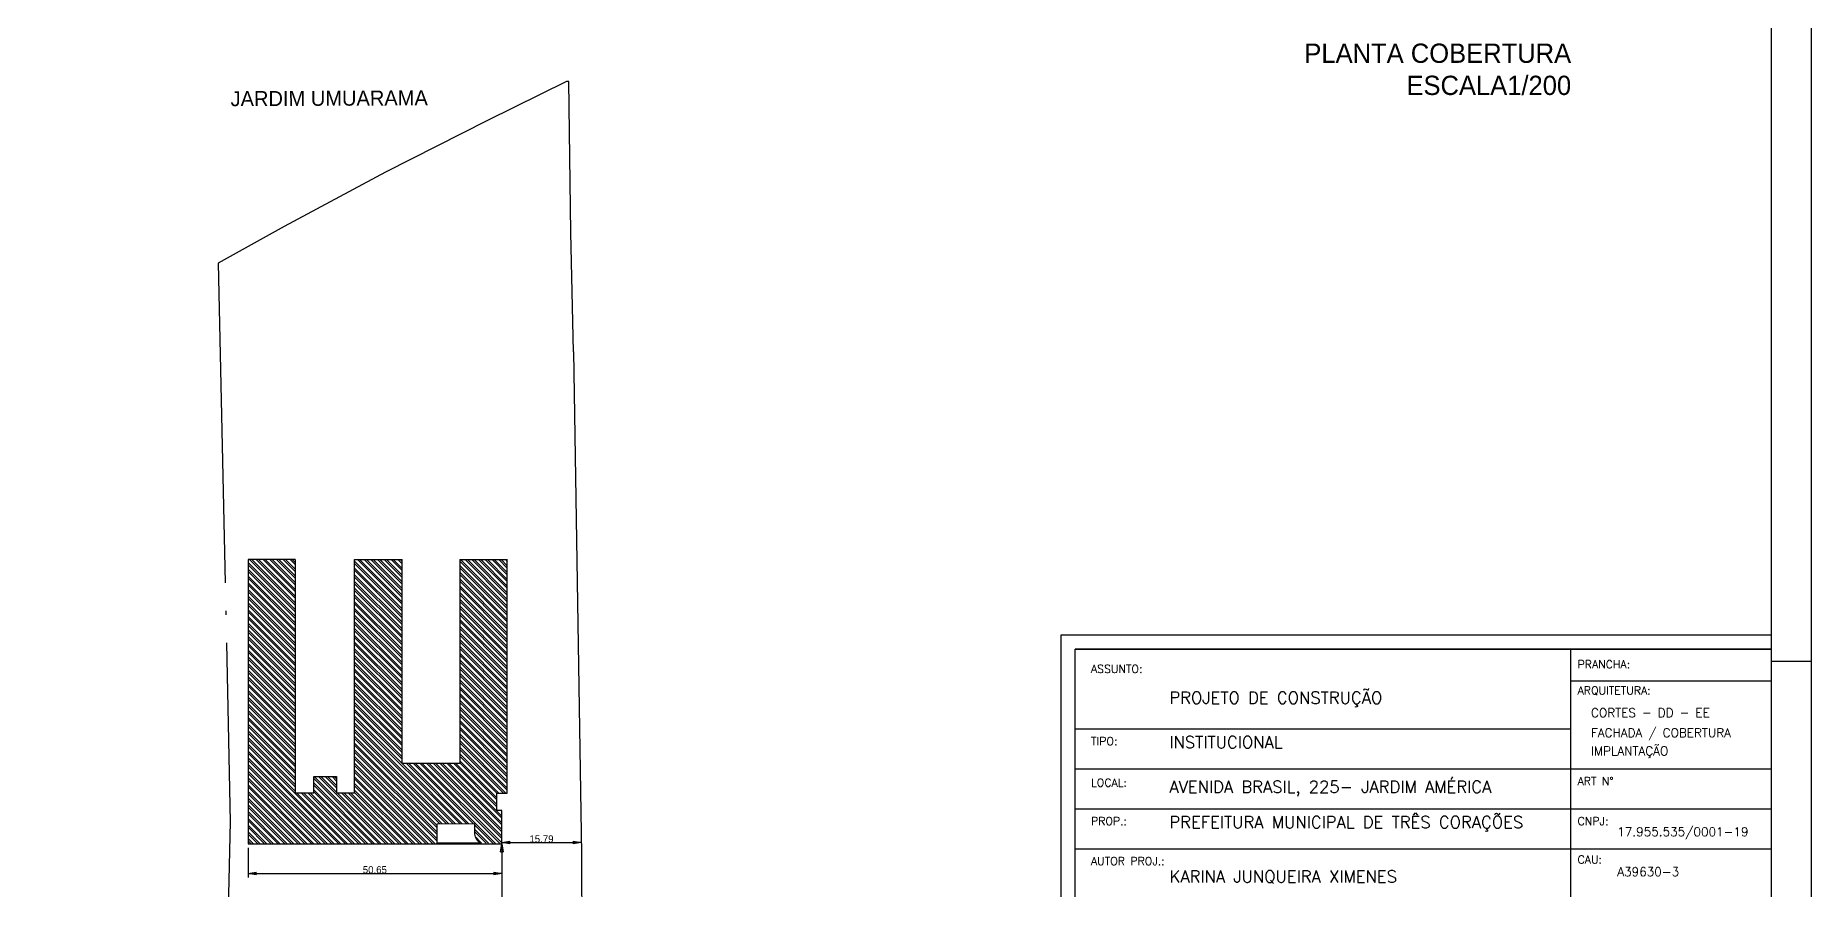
# Model space of a CAD drawing. Header units: inches. Extents: x 1211 to 1586, y 4594 to 4984.
# Drawn here: x 1477.61 to 1522.01, y 4727.15 to 4748.51 of the extents above; entities that cross this region are included whole.
import ezdxf

# ---------------------------------------------------------------- set-up
doc = ezdxf.new("R2010")
doc.units = ezdxf.units.IN
doc.header["$MEASUREMENT"] = 0
doc.linetypes.add('CERCA', pattern=[9.4, 8, -0.7, 0, -0.7])
doc.linetypes.add('CONTINUO', pattern=[0])
for name, color, linetype in [('0.8', 8, 'Continuous'), ('LINHAS', 2, 'Continuous'), ('PLANIMETRIA', 7, 'CONTINUO'), ('S2MARGF', 4, 'Continuous'), ('S2MARGG', 13, 'Continuous'), ('TEXTO', 8, 'Continuous')]:
    doc.layers.add(name, color=color, linetype=linetype)
doc.styles.add('ROMANS', font='romans', dxfattribs={"height": 0.2})
doc.dimstyles.new('UM_1.000000', dxfattribs={"dimtxt": 0.18, "dimasz": 0.2, "dimexe": 0.1, "dimexo": 0.1, "dimgap": 0, "dimtad": 1, "dimtih": 1, "dimtoh": 1, "dimzin": 0, "dimdsep": 46, "dimtxsty": 'Standard', "dimblk": 'CLOSED', "dimblk1": 'CLOSED', "dimblk2": 'CLOSED', "dimcen": 0.09, "dimazin": 2, "dimtfac": 1, "dimtdec": 4, "dimtofl": 0, "dimtmove": 0, "dimatfit": 3, "dimldrblk": 'CLOSED', "dimfxl": 1, "dimtolj": 1, "dimarcsym": 0})

# ---------------------------------------------------------------- blocks, each defined once
blk = doc.blocks.new('_Closed')
at = {"color": 0, "linetype": 'ByBlock', "lineweight": -2}
for p, q in [((-1, 0.166667), (0, 0)), ((-1, 0.166667), (-1, -0.166667)), ((0, 0), (-1, -0.166667)), ((0, 0), (-1, 0))]:
    blk.add_line(p, q, dxfattribs=at)
blk = doc.blocks.new('*D289')
at = {"color": 0, "lineweight": -2, "transparency": 16777216}
for p, q in [((1482.926, 4728.193), (1482.926, 4727.454)), ((1489.266, 4728.193), (1489.266, 4727.454)), ((1483.126, 4727.554), (1489.066, 4727.554))]:
    blk.add_line(p, q, dxfattribs=at)
at = {"layer": 'Defpoints', "color": 0, "transparency": 16777216}
for p in [(1482.926, 4728.293), (1489.266, 4728.293), (1489.266, 4727.554)]:
    blk.add_point(p, dxfattribs=at)
at = {"color": 0, "lineweight": -2, "transparency": 16777216, "xscale": 0.2, "yscale": 0.2, "zscale": 0.2, "rotation": 180}
blk.add_blockref('_Closed', (1482.926, 4727.554), dxfattribs=at)
at = {"color": 0, "lineweight": -2, "transparency": 16777216, "xscale": 0.2, "yscale": 0.2, "zscale": 0.2}
blk.add_blockref('_Closed', (1489.266, 4727.554), dxfattribs=at)
at = {"color": 0, "transparency": 16777216, "insert": (1486.096, 4727.644), "char_height": 0.18, "attachment_point": 5}
blk.add_mtext('\\A1;50.65', dxfattribs=at)
blk = doc.blocks.new('*D290')
at = {"color": 0, "lineweight": -2, "transparency": 16777216}
for p, q in [((1489.266, 4728.393), (1489.266, 4728.424)), ((1489.466, 4728.324), (1491.055, 4728.324))]:
    blk.add_line(p, q, dxfattribs=at)
at = {"layer": 'Defpoints', "color": 0, "transparency": 16777216}
for p in [(1491.255, 4728.324), (1491.255, 4728.324), (1489.266, 4728.293)]:
    blk.add_point(p, dxfattribs=at)
at = {"color": 0, "lineweight": -2, "transparency": 16777216, "xscale": 0.2, "yscale": 0.2, "zscale": 0.2, "rotation": 180}
blk.add_blockref('_Closed', (1489.266, 4728.324), dxfattribs=at)
at = {"color": 0, "lineweight": -2, "transparency": 16777216, "xscale": 0.2, "yscale": 0.2, "zscale": 0.2}
blk.add_blockref('_Closed', (1491.255, 4728.324), dxfattribs=at)
at = {"color": 0, "transparency": 16777216, "insert": (1490.261, 4728.414), "char_height": 0.18, "attachment_point": 5}
blk.add_mtext('\\A1;15.79', dxfattribs=at)
blk = doc.blocks.new('*D291')
at = {"color": 0, "lineweight": -2, "transparency": 16777216}
for p, q in [((1489.266, 4728.093), (1489.266, 4722.39)), ((1489.266, 4716.508), (1489.266, 4722.21)), ((1491.38, 4716.308), (1489.166, 4716.308))]:
    blk.add_line(p, q, dxfattribs=at)
at = {"layer": 'Defpoints', "color": 0, "transparency": 16777216}
for p in [(1489.266, 4728.293), (1489.266, 4716.308), (1491.48, 4716.308)]:
    blk.add_point(p, dxfattribs=at)
at = {"color": 0, "lineweight": -2, "transparency": 16777216, "xscale": 0.2, "yscale": 0.2, "zscale": 0.2}
for p, rotation in [((1489.266, 4728.293), 90), ((1489.266, 4716.308), 270)]:
    blk.add_blockref('_Closed', p, dxfattribs=dict(at, rotation=rotation))
at = {"color": 0, "transparency": 16777216, "insert": (1489.266, 4722.3), "char_height": 0.18, "attachment_point": 5}
blk.add_mtext('\\A1;96.45', dxfattribs=at)

msp = doc.modelspace()

# ---------------------------------------------------------------- linework, layer by layer
for p, q in [((1484.101, 4735.4031), (1482.926, 4735.4031)), ((1485.5885, 4735.4031), (1486.776, 4735.4031)), ((1488.2198, 4735.4031), (1489.4073, 4735.4031))]:
    msp.add_line(p, q)
at = {"linetype": 'Continuous'}
for p, q in [((1482.926, 4735.329), (1484.101, 4734.154)), ((1482.926, 4735.2729), (1484.101, 4734.0979)), ((1482.926, 4735.1606), (1484.101, 4733.9856)), ((1482.926, 4735.1045), (1484.101, 4733.9295)), ((1482.926, 4734.9923), (1484.101, 4733.8173)), ((1482.9642, 4735.4031), (1484.101, 4734.2663)), ((1483.0203, 4735.4031), (1484.101, 4734.3224)), ((1483.1325, 4735.4031), (1484.101, 4734.4347)), ((1483.1887, 4735.4031), (1484.101, 4734.4908)), ((1483.3009, 4735.4031), (1484.101, 4734.603)), ((1483.3571, 4735.4031), (1484.101, 4734.6592)), ((1483.4693, 4735.4031), (1484.101, 4734.7714)), ((1483.5254, 4735.4031), (1484.101, 4734.8275)), ((1483.6377, 4735.4031), (1484.101, 4734.9398)), ((1483.6938, 4735.4031), (1484.101, 4734.9959)), ((1483.8061, 4735.4031), (1484.101, 4735.1082)), ((1483.8622, 4735.4031), (1484.101, 4735.1643)), ((1483.9744, 4735.4031), (1484.101, 4735.2766)), ((1484.0306, 4735.4031), (1484.101, 4735.3327)), ((1485.5885, 4735.3606), (1486.776, 4734.1731)), ((1485.5885, 4735.3045), (1486.776, 4734.117)), ((1485.5885, 4735.1922), (1486.776, 4734.0047)), ((1485.5885, 4735.1361), (1486.776, 4733.9486)), ((1485.5885, 4735.0238), (1486.776, 4733.8363)), ((1485.6582, 4735.4031), (1486.776, 4734.2854)), ((1485.7144, 4735.4031), (1486.776, 4734.3415)), ((1485.8266, 4735.4031), (1486.776, 4734.4537)), ((1485.8828, 4735.4031), (1486.776, 4734.5099)), ((1485.995, 4735.4031), (1486.776, 4734.6221)), ((1486.0511, 4735.4031), (1486.776, 4734.6782)), ((1486.1634, 4735.4031), (1486.776, 4734.7905)), ((1486.2195, 4735.4031), (1486.776, 4734.8466)), ((1486.3318, 4735.4031), (1486.776, 4734.9589)), ((1486.3879, 4735.4031), (1486.776, 4735.015)), ((1486.5001, 4735.4031), (1486.776, 4735.1273)), ((1486.5563, 4735.4031), (1486.776, 4735.1834)), ((1486.6685, 4735.4031), (1486.776, 4735.2956)), ((1486.7247, 4735.4031), (1486.776, 4735.3518)), ((1488.2198, 4735.3673), (1489.4073, 4734.1798)), ((1488.2198, 4735.2551), (1489.4073, 4734.0676)), ((1488.2198, 4735.1989), (1489.4073, 4734.0114)), ((1488.2198, 4735.0867), (1489.4073, 4733.8992)), ((1488.2198, 4735.0305), (1489.4073, 4733.843)), ((1488.2401, 4735.4031), (1489.4073, 4734.2359)), ((1488.3523, 4735.4031), (1489.4073, 4734.3482)), ((1488.4084, 4735.4031), (1489.4073, 4734.4043)), ((1488.5207, 4735.4031), (1489.4073, 4734.5166)), ((1488.5768, 4735.4031), (1489.4073, 4734.5727)), ((1488.6891, 4735.4031), (1489.4073, 4734.6849)), ((1488.7452, 4735.4031), (1489.4073, 4734.7411)), ((1488.8575, 4735.4031), (1489.4073, 4734.8533)), ((1488.9136, 4735.4031), (1489.4073, 4734.9095)), ((1489.0258, 4735.4031), (1489.4073, 4735.0217)), ((1489.082, 4735.4031), (1489.4073, 4735.0778)), ((1489.1942, 4735.4031), (1489.4073, 4735.1901)), ((1489.2503, 4735.4031), (1489.4073, 4735.2462)), ((1489.3626, 4735.4031), (1489.4073, 4735.3585)), ((1482.926, 4734.9361), (1484.101, 4733.7611)), ((1482.926, 4734.8239), (1484.101, 4733.6489)), ((1482.926, 4734.7678), (1484.101, 4733.5928)), ((1482.926, 4734.6555), (1484.101, 4733.4805)), ((1482.926, 4734.5994), (1484.101, 4733.4244)), ((1485.5885, 4734.9677), (1486.776, 4733.7802)), ((1485.5885, 4734.8555), (1486.776, 4733.668)), ((1485.5885, 4734.7993), (1486.776, 4733.6118)), ((1485.5885, 4734.6871), (1486.776, 4733.4996)), ((1485.5885, 4734.631), (1486.776, 4733.4435)), ((1488.2198, 4734.9183), (1489.4073, 4733.7308)), ((1488.2198, 4734.8622), (1489.4073, 4733.6747)), ((1488.2198, 4734.7499), (1489.4073, 4733.5624)), ((1488.2198, 4734.6938), (1489.4073, 4733.5063)), ((1488.2198, 4734.5815), (1489.4073, 4733.394)), ((1482.926, 4734.4871), (1484.101, 4733.3121)), ((1482.926, 4734.431), (1484.101, 4733.256)), ((1482.926, 4734.3187), (1484.101, 4733.1437)), ((1482.926, 4734.2626), (1484.101, 4733.0876)), ((1482.926, 4734.1504), (1484.101, 4732.9754)), ((1485.5885, 4734.5187), (1486.776, 4733.3312)), ((1485.5885, 4734.4626), (1486.776, 4733.2751)), ((1485.5885, 4734.3503), (1486.776, 4733.1628)), ((1485.5885, 4734.2942), (1486.776, 4733.1067)), ((1485.5885, 4734.1819), (1486.776, 4732.9944)), ((1485.5885, 4734.1258), (1486.776, 4732.9383)), ((1488.2198, 4734.5254), (1489.4073, 4733.3379)), ((1488.2198, 4734.4132), (1489.4073, 4733.2257)), ((1488.2198, 4734.357), (1489.4073, 4733.1695)), ((1488.2198, 4734.2448), (1489.4073, 4733.0573)), ((1488.2198, 4734.1886), (1489.4073, 4733.0011)), ((1482.926, 4734.0942), (1484.101, 4732.9192)), ((1482.926, 4733.982), (1484.101, 4732.807)), ((1482.926, 4733.9259), (1484.101, 4732.7509)), ((1482.926, 4733.8136), (1484.101, 4732.6386)), ((1482.926, 4733.7575), (1484.101, 4732.5825)), ((1485.5885, 4734.0136), (1486.776, 4732.8261)), ((1485.5885, 4733.9574), (1486.776, 4732.7699)), ((1485.5885, 4733.8452), (1486.776, 4732.6577)), ((1485.5885, 4733.7891), (1486.776, 4732.6016)), ((1485.5885, 4733.6768), (1486.776, 4732.4893)), ((1488.2198, 4734.0764), (1489.4073, 4732.8889)), ((1488.2198, 4734.0203), (1489.4073, 4732.8328)), ((1488.2198, 4733.908), (1489.4073, 4732.7205)), ((1488.2198, 4733.8519), (1489.4073, 4732.6644)), ((1488.2198, 4733.7396), (1489.4073, 4732.5521)), ((1488.2198, 4733.6835), (1489.4073, 4732.496)), ((1482.926, 4733.6452), (1484.101, 4732.4702)), ((1482.926, 4733.5891), (1484.101, 4732.4141)), ((1482.926, 4733.4769), (1484.101, 4732.3019)), ((1482.926, 4733.4207), (1484.101, 4732.2457)), ((1482.926, 4733.3085), (1484.101, 4732.1335)), ((1482.926, 4733.2523), (1484.101, 4732.0773)), ((1485.5885, 4733.6207), (1486.776, 4732.4332)), ((1485.5885, 4733.5084), (1486.776, 4732.3209)), ((1485.5885, 4733.4523), (1486.776, 4732.2648)), ((1485.5885, 4733.34), (1486.776, 4732.1525)), ((1485.5885, 4733.2839), (1486.776, 4732.0964)), ((1488.2198, 4733.5713), (1489.4073, 4732.3838)), ((1488.2198, 4733.5151), (1489.4073, 4732.3276)), ((1488.2198, 4733.4029), (1489.4073, 4732.2154)), ((1488.2198, 4733.3467), (1489.4073, 4732.1592)), ((1488.2198, 4733.2345), (1489.4073, 4732.047)), ((1482.926, 4733.1401), (1484.101, 4731.9651)), ((1482.926, 4733.084), (1484.101, 4731.909)), ((1482.926, 4732.9717), (1484.101, 4731.7967)), ((1482.926, 4732.9156), (1484.101, 4731.7406)), ((1482.926, 4732.8033), (1484.101, 4731.6283)), ((1485.5885, 4733.1717), (1486.776, 4731.9842)), ((1485.5885, 4733.1155), (1486.776, 4731.928)), ((1485.5885, 4733.0033), (1486.776, 4731.8158)), ((1485.5885, 4732.9472), (1486.776, 4731.7597)), ((1485.5885, 4732.8349), (1486.776, 4731.6474)), ((1485.5885, 4732.7788), (1486.776, 4731.5913)), ((1488.2198, 4733.1784), (1489.4073, 4731.9909)), ((1488.2198, 4733.0661), (1489.4073, 4731.8786)), ((1488.2198, 4733.01), (1489.4073, 4731.8225)), ((1488.2198, 4732.8977), (1489.4073, 4731.7102)), ((1488.2198, 4732.8416), (1489.4073, 4731.6541)), ((1482.926, 4732.7472), (1484.101, 4731.5722)), ((1482.926, 4732.635), (1484.101, 4731.46)), ((1482.926, 4732.5788), (1484.101, 4731.4038)), ((1482.926, 4732.4666), (1484.101, 4731.2916)), ((1482.926, 4732.4104), (1484.101, 4731.2354)), ((1485.5885, 4732.6665), (1486.776, 4731.479)), ((1485.5885, 4732.6104), (1486.776, 4731.4229)), ((1485.5885, 4732.4981), (1486.776, 4731.3106)), ((1485.5885, 4732.442), (1486.776, 4731.2545)), ((1485.5885, 4732.3298), (1486.776, 4731.1423)), ((1488.2198, 4732.7294), (1489.4073, 4731.5419)), ((1488.2198, 4732.6732), (1489.4073, 4731.4857)), ((1488.2198, 4732.561), (1489.4073, 4731.3735)), ((1488.2198, 4732.5048), (1489.4073, 4731.3173)), ((1488.2198, 4732.3926), (1489.4073, 4731.2051)), ((1488.2198, 4732.3365), (1489.4073, 4731.149)), ((1482.926, 4732.2982), (1484.101, 4731.1232)), ((1482.926, 4732.2421), (1484.101, 4731.0671)), ((1482.926, 4732.1298), (1484.101, 4730.9548)), ((1482.926, 4732.0737), (1484.101, 4730.8987)), ((1482.926, 4731.9614), (1484.101, 4730.7864)), ((1482.926, 4731.9053), (1484.101, 4730.7303)), ((1485.5885, 4732.2736), (1486.776, 4731.0861)), ((1485.5885, 4732.1614), (1486.776, 4730.9739)), ((1485.5885, 4732.1053), (1486.776, 4730.9178)), ((1485.5885, 4731.993), (1486.776, 4730.8055)), ((1485.5885, 4731.9369), (1486.776, 4730.7494)), ((1488.2198, 4732.2242), (1489.4073, 4731.0367)), ((1488.2198, 4732.1681), (1489.4073, 4730.9806)), ((1488.2198, 4732.0558), (1489.4073, 4730.8683)), ((1488.2198, 4731.9997), (1489.4073, 4730.8122)), ((1488.2198, 4731.8875), (1489.4073, 4730.7)), ((1482.926, 4731.7931), (1484.101, 4730.6181)), ((1482.926, 4731.7369), (1484.101, 4730.5619)), ((1482.926, 4731.6247), (1484.101, 4730.4497)), ((1482.926, 4731.5685), (1484.101, 4730.3935)), ((1482.926, 4731.4563), (1484.101, 4730.2813)), ((1485.5885, 4731.8246), (1486.776, 4730.6371)), ((1485.5885, 4731.7685), (1486.776, 4730.581)), ((1485.5885, 4731.6562), (1486.776, 4730.4687)), ((1485.5885, 4731.6001), (1486.776, 4730.4126)), ((1485.5885, 4731.4879), (1486.776, 4730.3004)), ((1485.5885, 4731.4317), (1488.2243, 4728.7959)), ((1488.2198, 4731.8313), (1489.4073, 4730.6438)), ((1488.2198, 4731.7191), (1489.4073, 4730.5316)), ((1488.2198, 4731.663), (1489.4073, 4730.4755)), ((1488.2198, 4731.5507), (1489.4073, 4730.3632)), ((1488.2198, 4731.4946), (1489.4073, 4730.3071)), ((1482.926, 4731.4002), (1484.101, 4730.2252)), ((1482.926, 4731.2879), (1484.101, 4730.1129)), ((1482.926, 4731.2318), (1484.101, 4730.0568)), ((1482.926, 4731.1195), (1484.101, 4729.9445)), ((1482.926, 4731.0634), (1484.101, 4729.8884)), ((1485.5885, 4731.3195), (1488.1126, 4728.7954)), ((1485.5885, 4731.2634), (1488.0568, 4728.7951)), ((1485.5885, 4731.1511), (1487.9451, 4728.7946)), ((1485.5885, 4731.095), (1487.8892, 4728.7943)), ((1488.2198, 4731.3823), (1489.4073, 4730.1948)), ((1488.2198, 4731.3262), (1489.4073, 4730.1387)), ((1488.2198, 4731.2139), (1489.4073, 4730.0264)), ((1488.2198, 4731.1578), (1489.4073, 4729.9703)), ((1488.2198, 4731.0456), (1489.4073, 4729.8581)), ((1488.2198, 4730.9894), (1489.4073, 4729.8019)), ((1482.926, 4730.9512), (1484.101, 4729.7762)), ((1482.926, 4730.895), (1484.101, 4729.72)), ((1482.926, 4730.7828), (1484.101, 4729.6078)), ((1482.926, 4730.7266), (1485.3595, 4728.2931)), ((1482.926, 4730.6144), (1485.2473, 4728.2931)), ((1482.926, 4730.5583), (1485.1912, 4728.2931)), ((1485.5885, 4730.9827), (1487.7775, 4728.7938)), ((1485.5885, 4730.9266), (1487.7216, 4728.7935)), ((1485.5885, 4730.8144), (1487.651, 4728.7519)), ((1485.5885, 4730.7582), (1487.651, 4728.6957)), ((1485.5885, 4730.646), (1487.651, 4728.5835)), ((1485.5885, 4730.5898), (1487.651, 4728.5273)), ((1488.2198, 4730.8772), (1489.4073, 4729.6897)), ((1488.2198, 4730.8211), (1489.4073, 4729.6336)), ((1488.2198, 4730.7088), (1489.3667, 4729.5619)), ((1488.2198, 4730.6527), (1489.3106, 4729.5619)), ((1482.926, 4730.446), (1485.0789, 4728.2931)), ((1482.926, 4730.3899), (1485.0228, 4728.2931)), ((1482.926, 4730.2776), (1484.9105, 4728.2931)), ((1482.926, 4730.2215), (1484.8544, 4728.2931)), ((1482.926, 4730.1093), (1484.7421, 4728.2931)), ((1485.5885, 4730.4776), (1487.651, 4728.4151)), ((1485.5885, 4730.4215), (1487.651, 4728.359)), ((1485.5885, 4730.3092), (1487.6046, 4728.2931)), ((1485.5885, 4730.2531), (1487.5485, 4728.2931)), ((1485.5885, 4730.1408), (1487.4362, 4728.2931)), ((1486.777, 4730.2994), (1488.2802, 4728.7962)), ((1486.8893, 4730.2994), (1488.3919, 4728.7967)), ((1486.9454, 4730.2994), (1488.4478, 4728.797)), ((1487.0576, 4730.2994), (1488.5595, 4728.7976)), ((1487.1138, 4730.2994), (1489.113, 4728.3001)), ((1487.226, 4730.2994), (1489.2307, 4728.2948)), ((1487.2821, 4730.2994), (1489.266, 4728.3155)), ((1487.3944, 4730.2994), (1489.266, 4728.4278)), ((1487.4505, 4730.2994), (1489.266, 4728.4839)), ((1487.5628, 4730.2994), (1489.266, 4728.5961)), ((1487.6189, 4730.2994), (1489.266, 4728.6523)), ((1487.7312, 4730.2994), (1489.266, 4728.7645)), ((1487.7873, 4730.2994), (1489.266, 4728.8206)), ((1487.8995, 4730.2994), (1489.266, 4728.9329)), ((1487.9557, 4730.2994), (1489.266, 4728.989)), ((1488.0679, 4730.2994), (1489.1448, 4729.2225)), ((1488.124, 4730.2994), (1489.1448, 4729.2787)), ((1488.2198, 4730.5404), (1489.1983, 4729.5619)), ((1488.2198, 4730.4843), (1489.1448, 4729.5593)), ((1488.2198, 4730.372), (1489.1448, 4729.447)), ((1488.2198, 4730.3159), (1489.1448, 4729.3909)), ((1482.926, 4730.0531), (1484.686, 4728.2931)), ((1482.926, 4729.9409), (1484.5738, 4728.2931)), ((1482.926, 4729.8847), (1484.5176, 4728.2931)), ((1482.926, 4729.7725), (1484.4054, 4728.2931)), ((1482.926, 4729.7164), (1484.3493, 4728.2931)), ((1484.5667, 4729.9279), (1486.2014, 4728.2931)), ((1484.5667, 4729.8157), (1486.0892, 4728.2931)), ((1484.5667, 4729.7595), (1486.0331, 4728.2931)), ((1484.5763, 4729.9744), (1486.2576, 4728.2931)), ((1484.6886, 4729.9744), (1486.3698, 4728.2931)), ((1484.7447, 4729.9744), (1485.1354, 4729.5837)), ((1484.8569, 4729.9744), (1485.1354, 4729.6959)), ((1484.9131, 4729.9744), (1485.1354, 4729.7521)), ((1485.0253, 4729.9744), (1485.1354, 4729.8643)), ((1485.0814, 4729.9744), (1485.1354, 4729.9204)), ((1485.5885, 4730.0847), (1487.3801, 4728.2931)), ((1485.5885, 4729.9725), (1487.2678, 4728.2931)), ((1485.5885, 4729.9163), (1487.2117, 4728.2931)), ((1485.5885, 4729.8041), (1487.0995, 4728.2931)), ((1485.5885, 4729.7479), (1487.0433, 4728.2931)), ((1482.926, 4729.6041), (1484.237, 4728.2931)), ((1482.926, 4729.548), (1484.1809, 4728.2931)), ((1482.926, 4729.4357), (1484.0686, 4728.2931)), ((1482.926, 4729.3796), (1484.0125, 4728.2931)), ((1482.926, 4729.2674), (1483.9002, 4728.2931)), ((1484.1407, 4729.5681), (1485.4157, 4728.2931)), ((1484.2529, 4729.5681), (1485.5279, 4728.2931)), ((1484.309, 4729.5681), (1485.584, 4728.2931)), ((1484.4213, 4729.5681), (1485.6963, 4728.2931)), ((1484.4774, 4729.5681), (1485.7524, 4728.2931)), ((1484.5667, 4729.6473), (1485.9208, 4728.2931)), ((1484.5667, 4729.5912), (1485.8647, 4728.2931)), ((1485.1509, 4729.5681), (1486.4259, 4728.2931)), ((1485.2632, 4729.5681), (1486.5382, 4728.2931)), ((1485.3193, 4729.5681), (1486.5943, 4728.2931)), ((1485.4316, 4729.5681), (1486.7066, 4728.2931)), ((1485.4877, 4729.5681), (1486.7627, 4728.2931)), ((1485.5885, 4729.6357), (1486.9311, 4728.2931)), ((1485.5885, 4729.5796), (1486.875, 4728.2931)), ((1482.926, 4729.2112), (1483.8441, 4728.2931)), ((1482.926, 4729.099), (1483.7319, 4728.2931)), ((1482.926, 4729.0428), (1483.6757, 4728.2931)), ((1482.926, 4728.9306), (1483.5635, 4728.2931)), ((1482.926, 4728.8745), (1483.5074, 4728.2931)), ((1488.5874, 4728.7696), (1489.0542, 4728.3028)), ((1489.2436, 4729.1237), (1489.266, 4729.1013)), ((1482.926, 4728.7622), (1483.3951, 4728.2931)), ((1482.926, 4728.7061), (1483.339, 4728.2931)), ((1482.926, 4728.5938), (1483.2267, 4728.2931)), ((1482.926, 4728.5377), (1483.1706, 4728.2931)), ((1482.926, 4728.4255), (1483.0583, 4728.2931)), ((1482.926, 4728.3693), (1483.0022, 4728.2931)), ((1488.5879, 4728.6568), (1488.9366, 4728.3082)), ((1488.5882, 4728.6004), (1488.8778, 4728.3109)), ((1488.6034, 4728.473), (1488.7645, 4728.3119))]:
    msp.add_line(p, q, dxfattribs=at)
for points in [[(1482.926, 4735.4031), (1482.926, 4728.2931), (1489.266, 4728.2931), (1489.266, 4729.1237), (1489.1448, 4729.1237), (1489.1448, 4729.5619), (1489.4073, 4729.5619), (1489.4073, 4735.4146)], [(1484.101, 4735.4031), (1484.101, 4729.5681), (1484.5667, 4729.5681), (1484.5667, 4729.9744), (1485.1354, 4729.9744), (1485.1354, 4729.5681), (1485.5885, 4729.5681), (1485.5885, 4735.4031)], [(1488.2198, 4735.4031), (1488.2198, 4730.2994), (1486.776, 4730.2994), (1486.776, 4735.4031)], [(1488.5873, 4728.7931), (1488.5885, 4728.536), (1488.6053, 4728.4652), (1488.6289, 4728.4183), (1488.6521, 4728.3868), (1488.6807, 4728.3582), (1488.7271, 4728.3261), (1488.7574, 4728.3119), (1487.651, 4728.3119), (1487.651, 4728.7931), (1488.5873, 4728.7977)]]:
    msp.add_lwpolyline(points)
at = {"layer": 'LINHAS', "color": 7}
for p, q in [((1503.2479, 4733.5132), (1503.2479, 4704.1632)), ((1520.9979, 4733.5132), (1503.2479, 4733.5132)), ((1515.9979, 4725.7632), (1515.9979, 4733.1632)), ((1520.9979, 4732.3632), (1515.9979, 4732.3632)), ((1515.9979, 4731.1632), (1503.5979, 4731.1632)), ((1520.9979, 4730.1632), (1503.5979, 4730.1632)), ((1520.9979, 4729.1632), (1503.5979, 4729.1632)), ((1520.9979, 4728.1632), (1503.5979, 4728.1632))]:
    msp.add_line(p, q, dxfattribs=at)
at = {"layer": 'LINHAS', "color": 7, "const_width": 0.04}
for points in [[(1503.5979, 4733.1632), (1503.5979, 4704.1632)], [(1520.9979, 4733.1632), (1503.5979, 4733.1632)]]:
    msp.add_lwpolyline(points, dxfattribs=at)
at = {"layer": 'PLANIMETRIA', "color": 7, "linetype": 'CERCA'}
msp.add_lwpolyline([(1490.9474, 4747.3596), (1490.8899, 4747.3649), (1488.9107, 4746.3867), (1486.364, 4745.0975), (1483.8256, 4743.7346), (1482.1798, 4742.8176), (1482.4808, 4728.8428)], dxfattribs=at)
at = {"layer": 'PLANIMETRIA', "color": 7, "linetype": 'CONTINUO'}
for points in [[(1491.0635, 4740.6036), (1491.0319, 4742.098), (1490.9988, 4743.5877), (1490.9474, 4747.3596)], [(1491.0635, 4740.6036), (1491.2598, 4728.0427), (1491.2653, 4727.2918)], [(1482.4808, 4728.8428), (1482.4159, 4725.9278)], [(1491.2653, 4727.2918), (1491.2746, 4726.0578)]]:
    msp.add_lwpolyline(points, dxfattribs=at)
at = {"layer": 'S2MARGF'}
msp.add_line((1521.01, 4732.8632), (1522.01, 4732.8632), dxfattribs=at)
msp.add_lwpolyline([(1416.61, 4703.1632), (1522.01, 4703.1632), (1522.01, 4787.2632), (1416.61, 4787.2632)], close=True, dxfattribs=at)
at = {"layer": 'S2MARGG'}
msp.add_line((1521.01, 4704.1632), (1521.01, 4786.2632), dxfattribs=at)

# ---------------------------------------------------------------- texts
at = {"style": 'ROMANS'}
for s, p in [('17.955.535/0001-19', (1517.1553, 4728.4855)), ('A39630-3', (1517.1553, 4727.4855))]:
    msp.add_text(s, height=0.22, dxfattribs=at).set_placement(p)
at = {"linetype": 'Continuous', "insert": (1482.4878, 4747.1195), "char_height": 0.375, "attachment_point": 1, "rotation": 0.25632}
msp.add_mtext_dynamic_manual_height_columns('JARDIM UMUARAMA', width=57.056462, gutter_width=1, heights=[0], dxfattribs=at)
at = {"layer": '0.8', "extrusion": (-0.141435, 3.16192e-13, 0.989948), "insert": (1516.0017, 4747.0181, 0.0043), "char_height": 0.482295, "width": 13.730921, "attachment_point": 9, "text_direction": (0.989948, 0, 0.141435)}
msp.add_mtext('\\A1;PLANTA COBERTURA\\PESCALA1/200', dxfattribs=at)
at = {"layer": 'TEXTO', "color": 7, "style": 'ROMANS'}
for s, height, p in [('ASSUNTO:', 0.2, (1503.9982, 4732.5685)), ('PRANCHA:', 0.2, (1516.1633, 4732.6838)), ('PROJETO DE CONSTRUÇÃO', 0.3, (1505.958, 4731.7993)), ('ARQUITETURA:', 0.2, (1516.1633, 4732.0301)), ('CORTES - DD - EE', 0.22, (1516.4981, 4731.4636)), ('FACHADA / COBERTURA', 0.22, (1516.4981, 4730.9612)), ('TIPO:', 0.2, (1503.9982, 4730.761)), ('INSTITUCIONAL', 0.3, (1505.958, 4730.6855)), ('IMPLANTAÇÃO', 0.22, (1516.4981, 4730.5061)), ('LOCAL:', 0.2, (1503.9982, 4729.7227)), ('AVENIDA BRASIL, 225- JARDIM AMÉRICA', 0.3, (1505.958, 4729.5703)), ('ART N%%d', 0.2, (1516.1633, 4729.7612)), ('PROP.:', 0.2, (1503.9982, 4728.7613)), ('PREFEITURA MUNICIPAL DE TRÊS CORAÇÕES', 0.3, (1505.958, 4728.6855)), ('CNPJ:', 0.2, (1516.1633, 4728.7613)), ('AUTOR PROJ.:', 0.2, (1503.9982, 4727.7614)), ('CAU:', 0.2, (1516.1633, 4727.7999)), ('KARINA JUNQUEIRA XIMENES ', 0.3, (1505.9636, 4727.3279))]:
    msp.add_text(s, height=height, dxfattribs=at).set_placement(p)

# ---------------------------------------------------------------- dimensions: what is measured, and where the dimension line sits
dim = msp.add_linear_dim(base=(1491.2554, 4728.3242), p1=(1489.266, 4728.2931), p2=(1491.2554, 4728.3242), text='15.79', dimstyle='UM_1.000000')
dim.commit()
dim.dimension.update_dxf_attribs({"geometry": '*D290', "text_midpoint": (1490.2607, 4728.4142)})
dim = msp.add_aligned_dim(p1=(1482.926, 4728.2931), p2=(1489.266, 4728.2931), distance=-0.7396, text='50.65', dimstyle='UM_1.000000')
dim.commit()
dim.dimension.update_dxf_attribs({"geometry": '*D289', "text_midpoint": (1486.096, 4727.6435)})
dim = msp.add_linear_dim(base=(1489.266, 4716.3076), p1=(1489.266, 4728.2931), p2=(1491.4796, 4716.3076), angle=90, text='96.45', dimstyle='UM_1.000000')
dim.commit()
dim.dimension.update_dxf_attribs({"geometry": '*D291', "text_midpoint": (1489.266, 4722.3004), "dimtype": 160})

doc.saveas('drawing.dxf')
